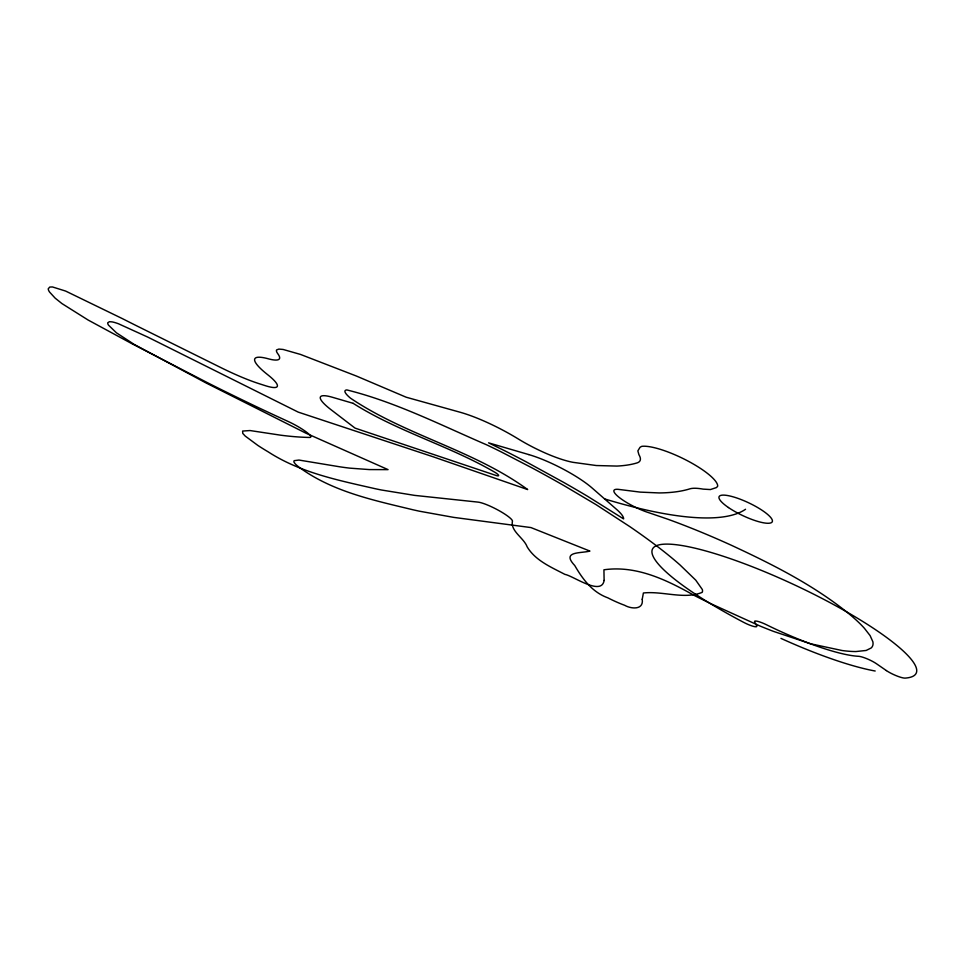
<?xml version="1.0" encoding="UTF-8"?>
<svg xmlns="http://www.w3.org/2000/svg" width="965" height="965" viewBox="0 0 965 965"><rect width="100%" height="100%" fill="white"/><g stroke="black" fill="none" stroke-linecap="round" stroke-linejoin="round"><path stroke-width="1.45" d="M745.547 509.267A359.269 89.395 28.4 0 1 604.572 498.905M875.183 671.013A133.52 25.741 25.2 0 1 780.95 638.384M604.114 580.46C601.509 596.479 573.065 575.743 564.899 574.38C551.232 567.179 535.454 560.677 527.155 546.841C523.899 537.963 510.811 531.498 512.331 521.607A20.603 3.583 27.3 0 0 500.039 511.197A20.603 3.583 27.3 0 0 478.23 502.138L414.612 495.383L381.308 489.979A835.195 140.95 32.1 0 1 374.734 488.604C338.1 480.244 300.368 472.669 268.294 451.922A49.143 7.153 28.4 0 1 257.812 445.396L245.219 436.071L242.782 433.43L242.613 431.053L250.044 430.547L280.622 435.179A1950.241 270.586 35.2 0 0 309.548 437.447A19.457 3.136 28.6 0 0 306.182 431.898A19.457 3.136 28.6 0 0 288.221 421.512L274.482 415.179A726.597 163.567 31.5 0 1 236.292 396.977L222.999 390.463A484.49 98.478 30.5 0 1 207.415 382.659L131.747 343.612L88.117 320.03L61.929 303.565L55.138 298.125L49.541 292.021A63.678 10.096 29.8 0 1 48.25 288.776L49.77 287.051L52.472 286.955L65.596 291.056L122.314 318.595A1407.73 379.04 36.1 0 0 136.97 325.977L219.875 367.11A88.889 15.862 29.4 0 0 259.078 383.672L265.23 385.65A43.509 7.696 29.1 0 0 267.486 374.541A56.187 10.446 28.8 0 1 268.258 358.787A47.321 9.059 29.4 0 0 277.872 353.829A35.09 6.9 28.9 0 1 276.629 349.897L278.861 349.089L283.095 349.451L300.537 354.445L356.387 376.036L406.169 397.218L459.883 412.176A62.749 13.305 27.5 0 1 518 438.798A53.678 12.159 27.2 0 0 573.114 462.344L596.286 465.528L616.828 466.071A368.835 92.073 29.5 0 0 636.924 462.947A57.224 13.775 26.8 0 0 638.914 454.684L637.853 450.872L639.988 447.374A89.721 21.918 25.5 0 1 641.834 446.337A44.378 10.892 25.9 0 1 687.164 460.619A44.378 10.892 25.9 0 1 717.695 486.131A83.014 20.518 26.3 0 1 716.32 487.615L710.409 489.557L703.099 489.122A57.478 13.462 25.4 0 0 689.818 488.857A436.735 109.962 29.6 0 1 659.011 492.934L640.205 492.114L619.699 489.532A26.067 5.669 26.3 0 0 618.951 497.24A26.067 5.669 26.3 0 0 648.48 512.596L667.599 519.134A189.755 36.767 25.6 0 1 731.374 545.273C773.062 564.646 814.713 585.574 850.382 614.958A173.23 34.137 25.7 0 1 864.387 628.275L870.104 635.609L872.818 641.616A141.3 27.925 25.5 0 1 871.142 647.998L866.16 650.458L855.955 651.544A186.86 37.333 25.8 0 1 842.155 650.531L810.781 643.824L773.496 631.387A124.473 24.125 25.5 0 1 760.094 626.056L710.349 603.463A235.388 48.696 25.5 0 1 693.883 595.248C666.441 579.832 636.357 565.188 603.933 569.796L604.114 580.46M642.232 599.277C643.884 610.206 631.11 609.036 624.632 605.272A27.973 4.499 26.5 0 1 616.346 601.907A28.552 4.596 26.5 0 1 607.854 597.842C592.245 592.208 582.691 579.169 574.742 565.526C561.003 551.015 580.737 553.512 589.905 551.075L530.931 527.566L453.731 517.385L419.461 511.209A1015.856 174.846 32.6 0 1 412.706 509.713C373.612 500.268 332.816 491.74 299.632 467.615A28.492 4.113 28.2 0 1 295.133 463.767L293.843 461.885L294.144 460.679L298.945 460.052L339.475 466.758A985.048 157.838 32.8 0 0 349.861 468.146L369.306 469.581L388.063 469.629L305.821 433.128L205.907 382.888L134.159 344.384L116.403 332.792L108.514 325.157A44.499 7.093 29.5 0 1 107.754 322.756L109.455 321.695L112.073 321.888A33.739 5.38 29.6 0 1 118.43 323.745L147.742 337.087L298.209 412.115L433.237 456.819L527.674 489.569C473.453 449.98 405.782 435.444 350.524 398.195A28.781 5.633 28.4 0 1 344.915 391.38A27.997 5.488 28.4 0 1 346.857 389.932C395.397 401.959 440.884 425.107 486.77 444.889A162.229 30.627 27.3 0 1 500.992 451.789L532.185 467.977A256.726 45.813 27.4 0 1 563.765 485.479L596.129 504.683L629.807 526.613A256.835 45.946 27.4 0 1 654.391 544.212A244.193 43.92 27.4 0 1 680.096 565.032L695.765 580.17L702.327 589.519A81.567 15.151 26.4 0 1 702.182 592.353C684.547 599.796 662.4 590.809 643.39 592.993L642.232 599.277M353.13 403.322L332.539 397.315A44.354 8.227 28.4 0 0 331.007 409.691L355.036 428.11L495.612 475.323A6.912 1.351 27.4 0 0 498.591 475.287A6.912 1.351 27.4 0 0 494.02 471.776C448.701 445.577 397.399 431.391 353.13 403.322M528.832 454.599L488.555 442.839L504.695 450.752A207.077 38.347 27.3 0 1 526.42 461.982L563.62 482.367A250.562 45.198 27.3 0 1 588.011 496.565L623.631 518.929A48.708 9.964 26.8 0 0 616.731 509.532L592.148 488.037A49.71 10.41 27 0 0 528.832 454.599M886.377 670.578L876.461 663.739A12.135 2.244 24.6 0 0 858.585 656.297A96.958 18.673 25.2 0 1 766.463 624.753A11.363 2.063 25.4 0 0 754.606 621.942L756.729 625.899A11.182 2.002 25.5 0 1 743.834 622.437A145.751 28.118 25.2 0 1 659.831 544.694A145.751 28.118 25.2 0 1 834.11 604.85A145.751 28.118 25.2 0 1 905.11 678.106A12.28 2.268 24.4 0 1 886.377 670.578M728.442 507.53A29.408 7.045 25.3 0 0 772.024 522.125A29.408 7.045 25.3 0 0 736.56 497.904A29.408 7.045 25.3 0 0 728.442 507.53"/></g></svg>
